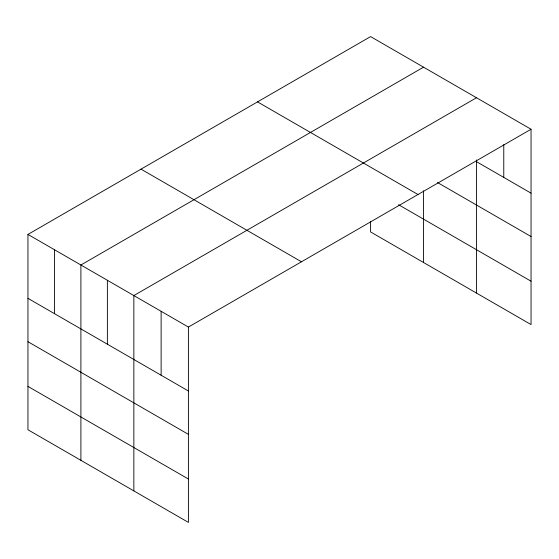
<?xml version="1.0" encoding="UTF-8"?>
<svg xmlns="http://www.w3.org/2000/svg" width="559" height="559" viewBox="0 0 559 559"><rect width="100%" height="100%" fill="white"/><g stroke="black" fill="none" stroke-linecap="round" stroke-linejoin="round"><path stroke-width="0.84" d="M531.05 129.241L370.596 36.601L27.95 234.424L27.95 429.759L188.404 522.399L188.404 327.064L531.05 129.241L531.05 324.576L370.596 231.936L370.596 221.525M423.547 67.171L80.901 265.001L80.901 460.33M476.499 97.741L133.853 295.571L133.853 490.9M476.499 161.663L531.05 193.162M437.515 182.527L531.05 236.527M257.524 101.885L417.978 194.525M398.539 204.706L531.05 281.205M141.022 169.146L301.476 261.787M27.95 234.424L188.404 327.064M27.95 298.345L188.404 390.986M27.95 341.71L188.404 434.35M27.95 386.395L188.404 479.028M503.771 144.585L503.771 177.413M476.499 159.937L476.499 293.077M423.547 190.787L423.547 262.506M161.125 311.314L161.125 375.236M107.377 280.283L107.377 344.204M54.426 249.712L54.426 313.634"/></g></svg>
